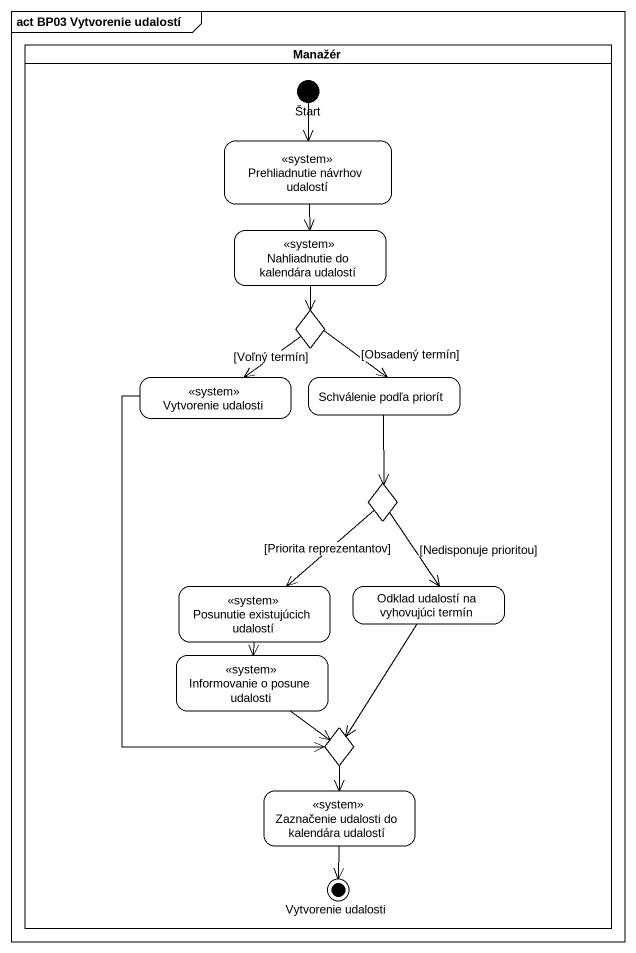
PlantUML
@startuml
mainframe act BP03 Vytvorenie udalostí
hide empty description
state Manažér <<partition>> {
  state Štart <<start>>
  state "Prehliadnutie návrhov udalostí" as Prehliadnutie_návrhov <<system>>
  state "Nahliadnutie do kalendára udalostí" as Nahliadnutie_do_kalendára <<system>>
  state choice1 <<choice>>
  state "Vytvorenie udalosti" as Vytvorenie_udalosti <<system>>
  state "Schválenie podľa priorít" as Schválenie_podľa_priorít
  state choice2 <<choice>>
  state "Posunutie existujúcich udalostí" as Posunutie_existujúcich <<system>>
  state "Odklad udalostí na vyhovujúci termín" as Odklad_udalostí_na
  state "Informovanie o posune udalosti" as Informovanie_o_posune <<system>>
  state choice3 <<choice>>
  state "Zaznačenie udalosti do kalendára udalostí" as Zaznačenie_udalosti_do <<system>>
  state "Vytvorenie udalosti" as Vytvorenie_udalosti_2 <<end>>
}
Štart --> Prehliadnutie_návrhov
Prehliadnutie_návrhov --> Nahliadnutie_do_kalendára
Nahliadnutie_do_kalendára --> choice1
choice1 --> Vytvorenie_udalosti : [Voľný termín]
choice1 --> Schválenie_podľa_priorít : [Obsadený termín]
Vytvorenie_udalosti --> choice3
Schválenie_podľa_priorít --> choice2
choice2 --> Posunutie_existujúcich : [Priorita reprezentantov]
choice2 --> Odklad_udalostí_na : [Nedisponuje prioritou]
Posunutie_existujúcich --> Informovanie_o_posune
Odklad_udalostí_na --> choice3
Informovanie_o_posune --> choice3
choice3 --> Zaznačenie_udalosti_do
Zaznačenie_udalosti_do --> Vytvorenie_udalosti_2
@enduml
